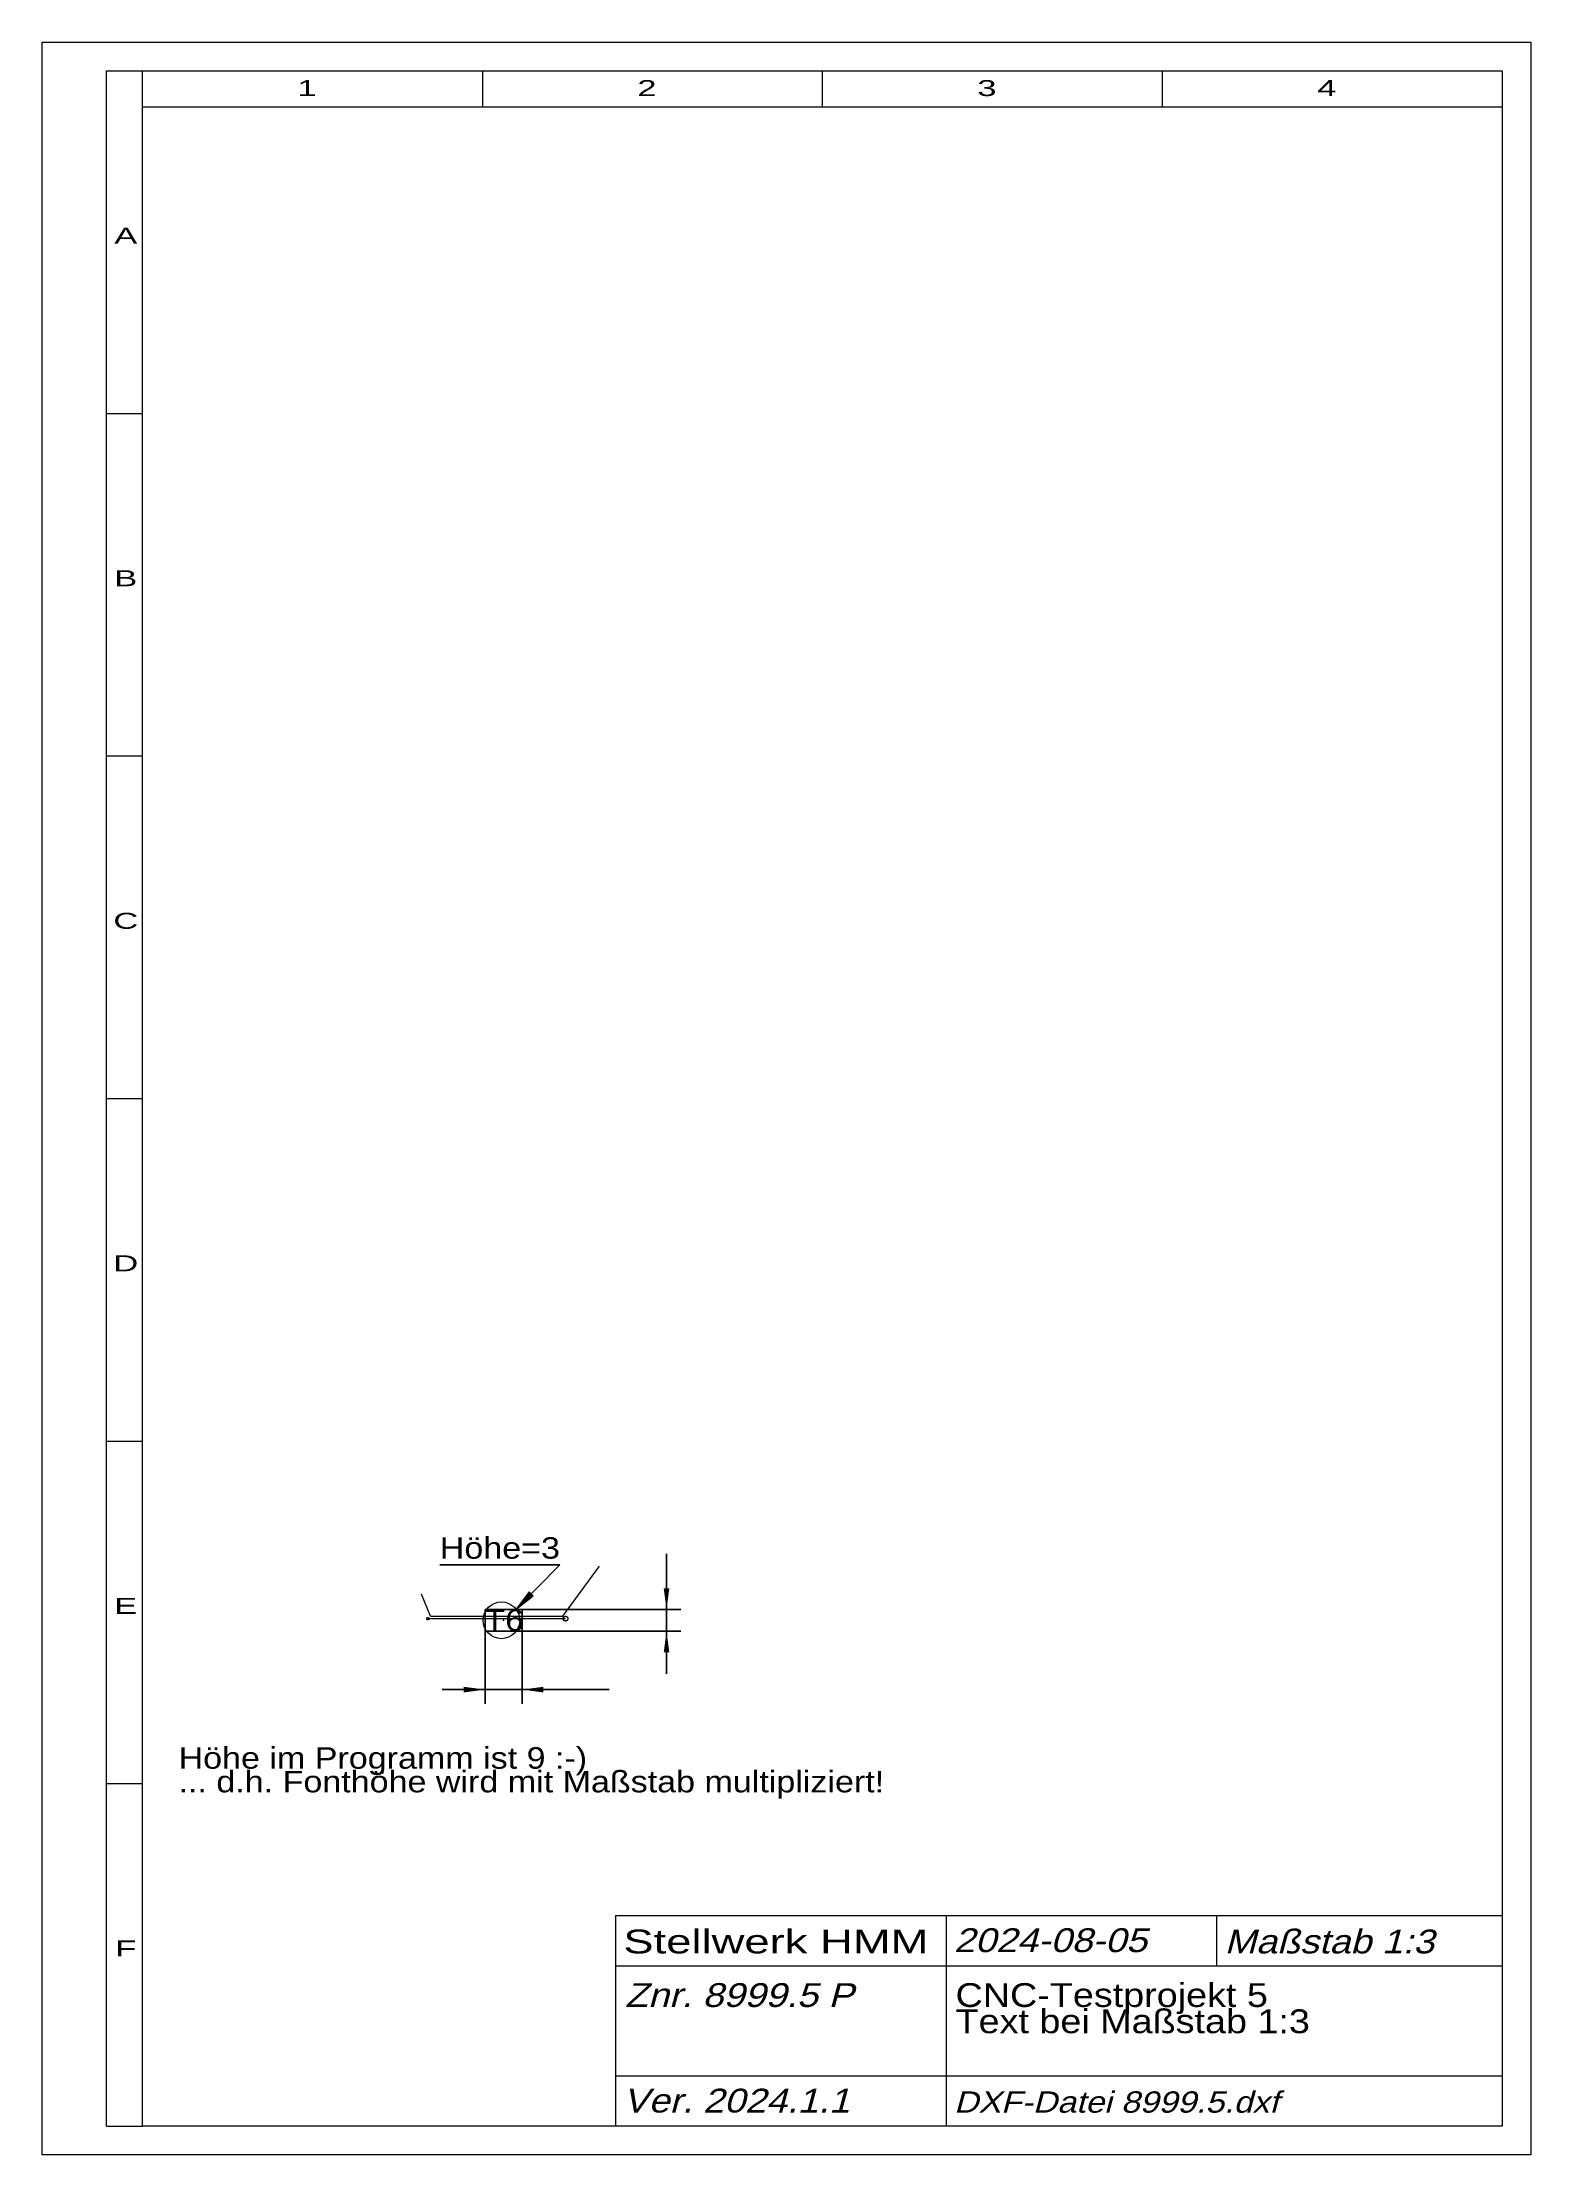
# Model space of a CAD drawing. Extents: x 3 to 627, y 3 to 888.
import ezdxf
from ezdxf.enums import TextEntityAlignment as Align

# ---------------------------------------------------------------- set-up
doc = ezdxf.new("R2010")
doc.units = 0
doc.header["$LTSCALE"] = 15.75
doc.linetypes.add('PHANTOM', pattern=[2.5, 1.25, -0.25, 0.25, -0.25, 0.25, -0.25])
for name, color, linetype, lineweight in [('8999_14P', 190, 'CONTINUOUS', 0), ('8999_5P', 30, 'CONTINUOUS', 0), ('BEMASSUNG', 7, 'CONTINUOUS', 25), ('BESCHRIFTUNG', 7, 'CONTINUOUS', 25), ('BESCHRIFTUNG0', 7, 'CONTINUOUS', 25), ('HILFSLINIEN', 3, 'CONTINUOUS', 0), ('KONSTRUKTION', 7, 'CONTINUOUS', 0), ('MASSGRENZEN', 172, 'CONTINUOUS', 25), ('MASSLINIEN', 172, 'CONTINUOUS', 25), ('MASSTEXTE', 212, 'CONTINUOUS', 25), ('STANDARD', 7, 'CONTINUOUS', 0)]:
    doc.layers.add(name, color=color, linetype=linetype, lineweight=lineweight)
doc.styles.add('Arial', font='arial.ttf')

# ---------------------------------------------------------------- blocks, each defined once
blk = doc.blocks.new('D210102784')
at = {"layer": 'MASSGRENZEN'}
for points in [[(188.66, 197.87), (179.73, 196.69), (179.73, 199.04)], [(204.16, 197.87), (213.08, 199.04), (213.08, 196.69)]]:
    blk.add_solid(points, dxfattribs=at)
at = {"layer": 'MASSLINIEN', "color": 172}
for p, q in [((188.66, 231.36), (188.66, 191.87)), ((204.16, 231.36), (204.16, 191.87)), ((188.66, 197.87), (170.72, 197.87)), ((188.66, 197.87), (204.16, 197.87)), ((204.16, 197.87), (240.7, 197.87))]:
    blk.add_line(p, q, dxfattribs=at)
blk = doc.blocks.new('D210022656')
at = {"layer": 'MASSGRENZEN'}
for points in [[(264.71, 231.36), (263.53, 240.29), (265.88, 240.29)], [(264.71, 222.36), (265.88, 213.44), (263.53, 213.44)]]:
    blk.add_solid(points, dxfattribs=at)
at = {"layer": 'MASSLINIEN', "color": 172}
for p, q in [((264.71, 231.36), (264.71, 254.68)), ((188.66, 231.36), (270.71, 231.36)), ((264.71, 222.36), (264.71, 231.36)), ((188.66, 222.36), (270.71, 222.36)), ((264.71, 222.36), (264.71, 204.43))]:
    blk.add_line(p, q, dxfattribs=at)
blk = doc.blocks.new('_A211999744', base_point=(169.66, 231.63))
at = {"layer": '8999_14P', "linetype": 'CONTINUOUS'}
blk.add_hatch(color=172, dxfattribs=at).paths.add_polyline_path([(207.15, 238.79), (201.7, 231.63), (208.82, 237.14)])
at = {"layer": '8999_14P', "color": 7, "linetype": 'CONTINUOUS', "lineweight": 25}
for p in [(169.66, 250.11), (201.7, 231.63)]:
    blk.add_line(p, (220.05, 250.11), dxfattribs=at)
at = {"layer": '8999_14P', "color": 172, "linetype": 'CONTINUOUS', "lineweight": 0}
for p, q in [((207.15, 238.79), (201.7, 231.63)), ((201.7, 231.63), (208.82, 237.14)), ((208.82, 237.14), (207.15, 238.79))]:
    blk.add_line(p, q, dxfattribs=at)

msp = doc.modelspace()

# ---------------------------------------------------------------- linework, layer by layer
at = {"layer": '8999_5P'}
msp.add_line((164.67, 227.59), (222.36, 227.59), dxfattribs=at)
at = {"layer": '8999_5P', "linetype": 'PHANTOM'}
for centre, radius in [((164.67, 227.59), 0.5), ((222.36, 227.59), 1)]:
    msp.add_circle(centre, radius, dxfattribs=at)
at = {"layer": 'HILFSLINIEN'}
msp.add_circle((195.48, 226.89), 7.7, dxfattribs=at)
at = {"layer": 'KONSTRUKTION'}
for p, q in [((221.17, 228.59), (236.56, 249.64)), ((165.77, 228.59), (162.05, 237.89)), ((188.66, 231.36), (204.17, 231.36)), ((188.66, 222.35), (188.66, 231.36)), ((204.16, 231.36), (204.16, 222.35)), ((165.77, 228.59), (221.17, 228.59)), ((204.17, 222.36), (188.66, 222.36))]:
    msp.add_line(p, q, dxfattribs=at)
msp.add_point((196.37, 226.89), dxfattribs=at)
at = {"layer": 'STANDARD'}
for p, q in [((3, 3), (3, 888)), ((3, 888), (627, 888)), ((627, 888), (627, 3)), ((30, 15), (30, 876)), ((30, 876), (45, 876)), ((45, 876), (615, 876)), ((45, 861), (45, 876)), ((187.5, 876), (187.5, 861)), ((330, 876), (330, 861)), ((472.5, 876), (472.5, 861)), ((615, 876), (615, 861)), ((45, 861), (615, 861)), ((45, 15), (45, 861)), ((615, 861), (615, 15)), ((30, 732.5), (45, 732.5)), ((30, 589), (45, 589)), ((615, 546.35), (615, 15.37)), ((30, 445.5), (45, 445.5)), ((30, 302), (45, 302)), ((30, 158.5), (45, 158.5)), ((30, 15), (45, 15)), ((615, 15), (45, 15)), ((627, 3), (3, 3))]:
    msp.add_line(p, q, dxfattribs=at)
at = {"layer": 'STANDARD', "lineweight": 0}
for p, q in [((243.32, 103.2), (615, 103.2)), ((243.32, 103.2), (243.32, 15)), ((381.92, 103.2), (381.92, 15)), ((495.32, 103.2), (495.32, 82.2)), ((243.32, 82.2), (615, 82.2)), ((243.32, 36), (615, 36))]:
    msp.add_line(p, q, dxfattribs=at)

# ---------------------------------------------------------------- block references
at = {"layer": '8999_14P'}
msp.add_blockref('_A211999744', (169.66, 231.63), dxfattribs=at)
at = {"layer": 'BEMASSUNG'}
for name in ['D210022656', 'D210102784']:
    msp.add_blockref(name, (0, 0), dxfattribs=at)

# ---------------------------------------------------------------- texts
at = {"layer": '8999_5P', "style": 'Arial', "width": 1.135111}
msp.add_text('T6', height=9, dxfattribs=at).set_placement((188.35, 222.44))
at = {"layer": 'BESCHRIFTUNG', "style": 'Arial', "width": 1.135109}
msp.add_text('Höhe=3', height=9, dxfattribs=at).set_placement((169.66, 252.71))
at = {"layer": 'BESCHRIFTUNG', "insert": (60.15, 152.11), "char_height": 9, "attachment_point": 7, "line_spacing_factor": 0.66, "style": 'Arial'}
msp.add_mtext('\\W1.135057;Höhe im Programm ist 9 :-)\\P... d.h. Fonthöhe wird mit Maßstab multipliziert!', dxfattribs=at)
at = {"layer": 'BESCHRIFTUNG0', "style": 'Arial', "width": 1.365378}
msp.add_text('Stellwerk HMM', height=9.975, dxfattribs=at).set_placement((246.6, 97.32), align=Align.TOP_LEFT)
at = {"layer": 'BESCHRIFTUNG0', "style": 'Arial', "oblique": 15}
for s, height, width, p in [('2024-08-05', 9.975, 1.135137, (385.2, 97.87)), ('Maßstab 1:3', 9.975, 1.134935, (498.6, 97.32)), ('Znr. 8999.5 P', 9.975, 1.134923, (247.26, 74.88)), ('Ver. 2024.1.1', 9.975, 1.135102, (246.6, 30.67)), ('DXF-Datei 8999.5.dxf', 8.925, 1.134957, (385.21, 29.55))]:
    msp.add_text(s, height=height, dxfattribs=dict(at, width=width)).set_placement(p, align=Align.TOP_LEFT)
at = {"layer": 'BESCHRIFTUNG0', "insert": (385.86, 74.88), "char_height": 9.975, "attachment_point": 1, "line_spacing_factor": 0.66, "style": 'Arial'}
msp.add_mtext('\\W1.134991;CNC-Testprojekt 5\\PText bei Maßstab 1:3', dxfattribs=at)
at = {"layer": 'STANDARD', "style": 'Arial'}
for s, width, p in [('1', 1.547923, (114, 872.15)), ('2', 1.547922, (256.5, 872.15)), ('3', 1.547923, (399, 872.15)), ('4', 1.547923, (541.5, 872.15)), ('A', 1.547987, (38.03, 810.29)), ('B', 1.547987, (38.03, 666.79)), ('C', 1.548103, (38.03, 523.29)), ('D', 1.548104, (38.03, 379.79)), ('E', 1.547987, (38.03, 236.29)), ('F', 1.547769, (38.03, 92.79))]:
    msp.add_text(s, height=6.69, dxfattribs=dict(at, width=width)).set_placement(p, align=Align.TOP_CENTER)

doc.saveas('drawing.dxf')
